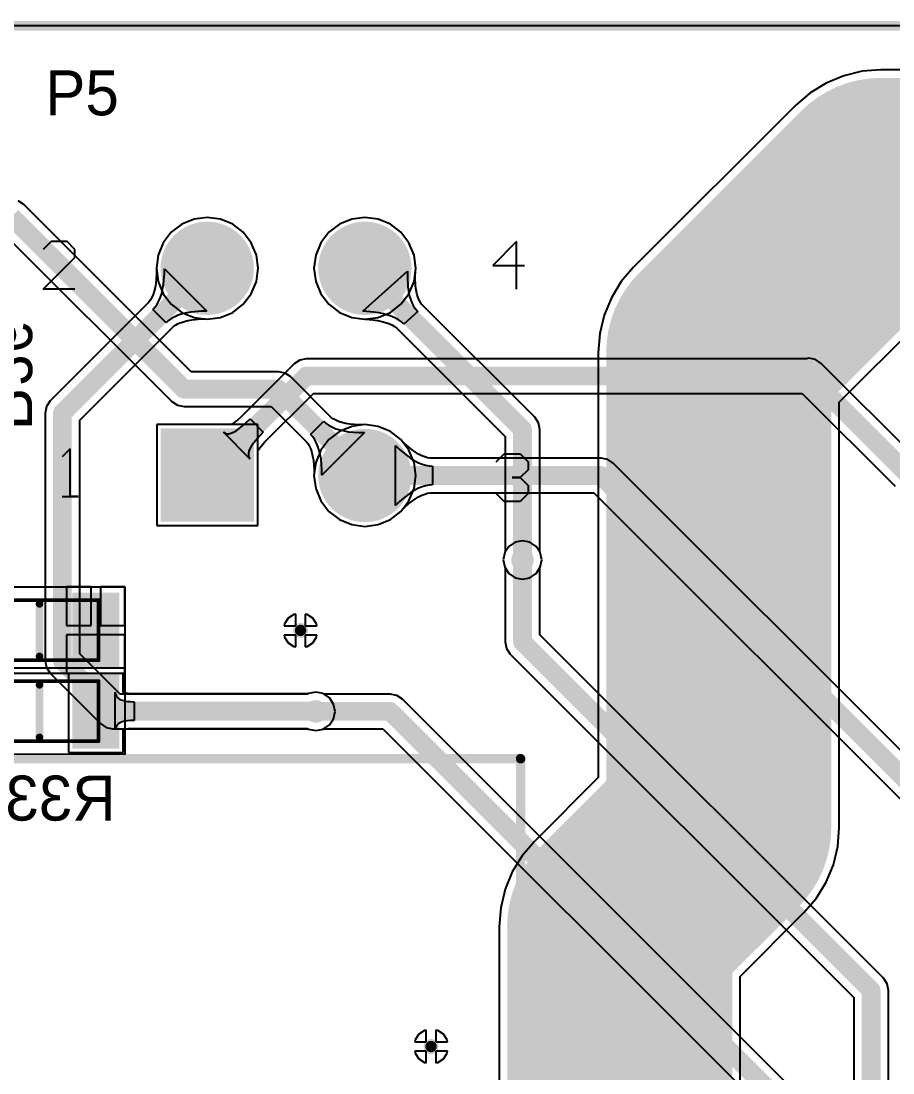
# Model space of a CAD drawing. Header units: millimetres. Extents: x 0.26 to 7.33, y 1.06 to 4.59.
# Drawn here: x 4.87 to 5.785, y 3.486 to 4.591 of the extents above; entities that cross this region are included whole.
import ezdxf

# ---------------------------------------------------------------- set-up
doc = ezdxf.new("R2010")
doc.units = ezdxf.units.MM
doc.header["$MEASUREMENT"] = 0
for name, color, linetype in [('BottomLayer', 5, 'Continuous'), ('BottomOverlay', 54, 'Continuous'), ('BottomPaste', 16, 'Continuous'), ('BottomSolder', 6, 'Continuous'), ('Mechanical15', 56, 'Continuous'), ('Mechanical16', 56, 'Continuous'), ('Mechanical20', 56, 'Continuous'), ('MultiLayer', 9, 'Continuous'), ('PadHoleLayer', 156, 'Continuous'), ('TopLayer', 1, 'Continuous'), ('TopOverlay', 2, 'Continuous'), ('TopSolder', 216, 'Continuous'), ('ViaHoleLayer', 16, 'Continuous')]:
    doc.layers.add(name, color=color, linetype=linetype)

# ---------------------------------------------------------------- blocks, each defined once
blk = doc.blocks.new('4P___M_____14')
at = {"layer": 'BottomLayer', "const_width": 0.045}
for points in [[(-0.0226, 0.217, 1), (0.0224, 0.217, 1)], [(0.1429, 0.217, 1), (0.1879, 0.217, 1)], [(0.1429, -0.0006, 1), (0.1879, -0.0006, 1)]]:
    blk.add_lwpolyline(points, format="xyb", close=True, dxfattribs=at)
at = {"layer": 'BottomLayer'}
blk.add_solid([(-0.045, -0.045), (0.045, -0.045), (-0.045, 0.045), (0.045, 0.045)], dxfattribs=at)
at = {"layer": 'BottomSolder', "const_width": 0.049}
for points in [[(-0.0246, 0.217, 1), (0.0244, 0.217, 1)], [(0.1409, 0.217, 1), (0.1899, 0.217, 1)], [(0.1409, -0.0006, 1), (0.1899, -0.0006, 1)]]:
    blk.add_lwpolyline(points, format="xyb", close=True, dxfattribs=at)
at = {"layer": 'BottomSolder'}
blk.add_solid([(-0.049, -0.049), (0.049, -0.049), (-0.049, 0.049), (0.049, 0.049)], dxfattribs=at)
at = {"layer": 'MultiLayer', "const_width": 0.045}
for points in [[(-0.0226, 0.217, 1), (0.0224, 0.217, 1)], [(0.1429, 0.217, 1), (0.1879, 0.217, 1)], [(0.1429, -0.0006, 1), (0.1879, -0.0006, 1)]]:
    blk.add_lwpolyline(points, format="xyb", close=True, dxfattribs=at)
at = {"layer": 'MultiLayer'}
blk.add_solid([(-0.045, -0.045), (0.045, -0.045), (-0.045, 0.045), (0.045, 0.045)], dxfattribs=at)
at = {"layer": 'PadHoleLayer', "const_width": 0.0275}
for points in [[(-0.0138, 0.217, 1), (0.0137, 0.217, 1)], [(0.1517, 0.217, 1), (0.1792, 0.217, 1)], [(-0.0138, 0, 1), (0.0138, 0, 1)], [(0.1517, -0.0006, 1), (0.1792, -0.0006, 1)]]:
    blk.add_lwpolyline(points, format="xyb", close=True, dxfattribs=at)
at = {"layer": 'TopLayer', "const_width": 0.045}
for points in [[(-0.0226, 0.217, 1), (0.0224, 0.217, 1)], [(0.1429, 0.217, 1), (0.1879, 0.217, 1)], [(0.1429, -0.0006, 1), (0.1879, -0.0006, 1)]]:
    blk.add_lwpolyline(points, format="xyb", close=True, dxfattribs=at)
at = {"layer": 'TopLayer'}
blk.add_solid([(-0.045, -0.045), (0.045, -0.045), (-0.045, 0.045), (0.045, 0.045)], dxfattribs=at)
at = {"layer": 'TopOverlay'}
for p, q in [((-0.1639, 0.2451), (-0.1722, 0.2368)), ((-0.1472, 0.2451), (-0.1639, 0.2451)), ((-0.1389, 0.2368), (-0.1472, 0.2451)), ((0.3247, 0.2451), (0.2997, 0.2201)), ((0.3247, 0.1951), (0.3247, 0.2451)), ((-0.1389, 0.2284), (-0.1389, 0.2368)), ((-0.1722, 0.1951), (-0.1389, 0.2284)), ((0.2997, 0.2201), (0.333, 0.2201)), ((-0.1389, 0.1951), (-0.1722, 0.1951)), ((-0.144, 0.0274), (-0.1523, 0.0191)), ((-0.144, -0.0226), (-0.144, 0.0274)), ((0.3034, 0.0139), (0.3117, 0.0222)), ((0.3117, 0.0222), (0.3284, 0.0222)), ((0.3284, 0.0222), (0.3367, 0.0139)), ((0.3367, 0.0139), (0.3367, 0.0055)), ((0.3367, 0.0055), (0.3284, -0.0028)), ((0.3284, -0.0028), (0.3201, -0.0028)), ((0.3201, -0.0028), (0.3284, -0.0028)), ((0.3284, -0.0028), (0.3367, -0.0111)), ((0.3117, -0.0278), (0.3034, -0.0195)), ((0.3367, -0.0195), (0.3284, -0.0278)), ((0.3367, -0.0111), (0.3367, -0.0195)), ((-0.1523, -0.0226), (-0.1356, -0.0226)), ((-0.1356, -0.0226), (-0.144, -0.0226)), ((0.3284, -0.0278), (0.3117, -0.0278))]:
    blk.add_line(p, q, dxfattribs=at)
at = {"layer": 'TopSolder', "const_width": 0.049}
for points in [[(-0.0246, 0.217, 1), (0.0244, 0.217, 1)], [(0.1409, 0.217, 1), (0.1899, 0.217, 1)], [(0.1409, -0.0006, 1), (0.1899, -0.0006, 1)]]:
    blk.add_lwpolyline(points, format="xyb", close=True, dxfattribs=at)
at = {"layer": 'TopSolder'}
blk.add_solid([(-0.049, -0.049), (0.049, -0.049), (-0.049, 0.049), (0.049, 0.049)], dxfattribs=at)
blk = doc.blocks.new('RESC3216X60N_B_19')
at = {"layer": 'BottomLayer'}
for points in [[(-0.0797, 0.0354), (-0.0797, -0.0354), (-0.0384, 0.0354), (-0.0384, -0.0354)], [(0.0384, 0.0354), (0.0384, -0.0354), (0.0797, 0.0354), (0.0797, -0.0354)]]:
    blk.add_solid(points, dxfattribs=at)
at = {"layer": 'BottomOverlay', "const_width": 0.00787}
blk.add_lwpolyline([(0, -0.0276), (0, 0.0276)], dxfattribs=at)
at = {"layer": 'BottomOverlay', "const_width": 0.00394}
for points in [[(-0.002, 0.0276, 1), (0.002, 0.0276, 1)], [(-0.002, -0.0276, 1), (0.002, -0.0276, 1)]]:
    blk.add_lwpolyline(points, format="xyb", close=True, dxfattribs=at)
at = {"layer": 'BottomPaste'}
for points in [[(-0.0797, 0.0354), (-0.0797, -0.0354), (-0.0384, 0.0354), (-0.0384, -0.0354)], [(0.0384, 0.0354), (0.0384, -0.0354), (0.0797, 0.0354), (0.0797, -0.0354)]]:
    blk.add_solid(points, dxfattribs=at)
at = {"layer": 'BottomSolder'}
for points in [[(-0.0837, 0.0394), (-0.0837, -0.0394), (-0.0344, 0.0394), (-0.0344, -0.0394)], [(0.0344, 0.0394), (0.0344, -0.0394), (0.0837, 0.0394), (0.0837, -0.0394)]]:
    blk.add_solid(points, dxfattribs=at)
at = {"layer": 'Mechanical15', "const_width": 0.00394}
for points in [[(-0.062, -0.0315), (-0.062, 0.0315)], [(-0.062, 0.0315), (0.062, 0.0315)], [(0.062, -0.0315), (0.062, 0.0315)], [(-0.062, -0.0315), (0.062, -0.0315)]]:
    blk.add_lwpolyline(points, dxfattribs=at)
at = {"layer": 'Mechanical15', "const_width": 0.00197}
for points in [[(-0.063, 0.0315, 1), (-0.061, 0.0315, 1)], [(-0.063, 0.0315, 1), (-0.061, 0.0315, 1)], [(0.061, 0.0315, 1), (0.063, 0.0315, 1)], [(0.061, 0.0315, 1), (0.063, 0.0315, 1)], [(-0.063, -0.0315, 1), (-0.061, -0.0315, 1)], [(-0.063, -0.0315, 1), (-0.061, -0.0315, 1)], [(0.061, -0.0315, 1), (0.063, -0.0315, 1)], [(0.061, -0.0315, 1), (0.063, -0.0315, 1)]]:
    blk.add_lwpolyline(points, format="xyb", close=True, dxfattribs=at)
at = {"layer": 'Mechanical16', "const_width": 0.00197}
for points in [[(-0.0896, -0.0453), (-0.0896, 0.0453)], [(-0.0896, 0.0453), (0.0896, 0.0453)], [(0.0896, -0.0453), (0.0896, 0.0453)], [(-0.0896, -0.0453), (0.0896, -0.0453)]]:
    blk.add_lwpolyline(points, dxfattribs=at)
at = {"layer": 'Mechanical16', "const_width": 0.000984}
for points in [[(-0.0901, 0.0453, 1), (-0.0891, 0.0453, 1)], [(-0.0901, 0.0453, 1), (-0.0891, 0.0453, 1)], [(0.0891, 0.0453, 1), (0.0901, 0.0453, 1)], [(0.0891, 0.0453, 1), (0.0901, 0.0453, 1)], [(-0.0901, -0.0453, 1), (-0.0891, -0.0453, 1)], [(-0.0901, -0.0453, 1), (-0.0891, -0.0453, 1)], [(0.0891, -0.0453, 1), (0.0901, -0.0453, 1)], [(0.0891, -0.0453, 1), (0.0901, -0.0453, 1)]]:
    blk.add_lwpolyline(points, format="xyb", close=True, dxfattribs=at)
blk = doc.blocks.new('RESC3216X60N_B_21')
at = {"layer": 'BottomLayer'}
for points in [[(-0.0797, 0.0354), (-0.0797, -0.0354), (-0.0384, 0.0354), (-0.0384, -0.0354)], [(0.0384, 0.0354), (0.0384, -0.0354), (0.0797, 0.0354), (0.0797, -0.0354)]]:
    blk.add_solid(points, dxfattribs=at)
at = {"layer": 'BottomOverlay', "const_width": 0.00787}
blk.add_lwpolyline([(0, 0.0276), (0, -0.0276)], dxfattribs=at)
at = {"layer": 'BottomOverlay', "const_width": 0.00394}
for points in [[(-0.002, 0.0276, 1), (0.002, 0.0276, 1)], [(-0.002, -0.0276, 1), (0.002, -0.0276, 1)]]:
    blk.add_lwpolyline(points, format="xyb", close=True, dxfattribs=at)
at = {"layer": 'BottomPaste'}
for points in [[(-0.0797, 0.0354), (-0.0797, -0.0354), (-0.0384, 0.0354), (-0.0384, -0.0354)], [(0.0384, 0.0354), (0.0384, -0.0354), (0.0797, 0.0354), (0.0797, -0.0354)]]:
    blk.add_solid(points, dxfattribs=at)
at = {"layer": 'BottomSolder'}
for points in [[(-0.0837, 0.0394), (-0.0837, -0.0394), (-0.0344, 0.0394), (-0.0344, -0.0394)], [(0.0344, 0.0394), (0.0344, -0.0394), (0.0837, 0.0394), (0.0837, -0.0394)]]:
    blk.add_solid(points, dxfattribs=at)
at = {"layer": 'Mechanical15', "const_width": 0.00394}
for points in [[(-0.062, 0.0315), (-0.062, -0.0315)], [(0.062, 0.0315), (-0.062, 0.0315)], [(0.062, 0.0315), (0.062, -0.0315)], [(0.062, -0.0315), (-0.062, -0.0315)]]:
    blk.add_lwpolyline(points, dxfattribs=at)
at = {"layer": 'Mechanical15', "const_width": 0.00197}
for points in [[(-0.063, 0.0315, 1), (-0.061, 0.0315, 1)], [(-0.063, 0.0315, 1), (-0.061, 0.0315, 1)], [(0.061, 0.0315, 1), (0.063, 0.0315, 1)], [(0.061, 0.0315, 1), (0.063, 0.0315, 1)], [(-0.063, -0.0315, 1), (-0.061, -0.0315, 1)], [(-0.063, -0.0315, 1), (-0.061, -0.0315, 1)], [(0.061, -0.0315, 1), (0.063, -0.0315, 1)], [(0.061, -0.0315, 1), (0.063, -0.0315, 1)]]:
    blk.add_lwpolyline(points, format="xyb", close=True, dxfattribs=at)
at = {"layer": 'Mechanical16', "const_width": 0.00197}
for points in [[(-0.0896, 0.0453), (-0.0896, -0.0453)], [(0.0896, 0.0453), (-0.0896, 0.0453)], [(0.0896, 0.0453), (0.0896, -0.0453)], [(0.0896, -0.0453), (-0.0896, -0.0453)]]:
    blk.add_lwpolyline(points, dxfattribs=at)
at = {"layer": 'Mechanical16', "const_width": 0.000984}
for points in [[(-0.0901, 0.0453, 1), (-0.0891, 0.0453, 1)], [(-0.0901, 0.0453, 1), (-0.0891, 0.0453, 1)], [(0.0891, 0.0453, 1), (0.0901, 0.0453, 1)], [(0.0891, 0.0453, 1), (0.0901, 0.0453, 1)], [(-0.0901, -0.0453, 1), (-0.0891, -0.0453, 1)], [(-0.0901, -0.0453, 1), (-0.0891, -0.0453, 1)], [(0.0891, -0.0453, 1), (0.0901, -0.0453, 1)], [(0.0891, -0.0453, 1), (0.0901, -0.0453, 1)]]:
    blk.add_lwpolyline(points, format="xyb", close=True, dxfattribs=at)

msp = doc.modelspace()

# ---------------------------------------------------------------- linework, layer by layer
at = {"layer": 'BottomLayer'}
for p, q in [((0.2755, 4.5863), (7.325, 4.5863)), ((5.7332, 4.5335), (5.7148, 4.5259)), ((5.7525, 4.5382), (5.7332, 4.5335)), ((5.7723, 4.5397), (5.7525, 4.5382)), ((6.4008, 4.5397), (5.7723, 4.5397)), ((5.7148, 4.5259), (5.6979, 4.5156)), ((5.6979, 4.5156), (5.6828, 4.5027)), ((5.6828, 4.5027), (5.5126, 4.3324)), ((4.8724, 4.3984), (4.8665, 4.4023)), ((5.0482, 4.2226), (4.8724, 4.3984)), ((5.0383, 4.3776), (5.0272, 4.3691)), ((5.0512, 4.3829), (5.0383, 4.3776)), ((5.065, 4.3848), (5.0512, 4.3829)), ((5.0789, 4.3829), (5.065, 4.3848)), ((5.0918, 4.3776), (5.0789, 4.3829)), ((5.1028, 4.3691), (5.0918, 4.3776)), ((5.2038, 4.3776), (5.1927, 4.3691)), ((5.2167, 4.3829), (5.2038, 4.3776)), ((5.2305, 4.3848), (5.2167, 4.3829)), ((5.2444, 4.3829), (5.2305, 4.3848)), ((5.2573, 4.3776), (5.2444, 4.3829)), ((5.2683, 4.3691), (5.2573, 4.3776)), ((4.852, 4.3673), (5.0278, 4.1915)), ((5.0272, 4.3691), (5.0187, 4.358)), ((5.1113, 4.358), (5.1028, 4.3691)), ((5.1927, 4.3691), (5.1842, 4.358)), ((5.2768, 4.358), (5.2683, 4.3691)), ((5.0187, 4.358), (5.0134, 4.3451)), ((5.1167, 4.3451), (5.1113, 4.358)), ((5.1842, 4.358), (5.1789, 4.3451)), ((5.2822, 4.3451), (5.2768, 4.358)), ((5.0134, 4.3451), (5.0116, 4.3313)), ((5.1185, 4.3313), (5.1167, 4.3451)), ((5.1789, 4.3451), (5.1771, 4.3313)), ((5.284, 4.3313), (5.2822, 4.3451)), ((5.0116, 4.3313), (5.0134, 4.3175)), ((5.1167, 4.3175), (5.1185, 4.3313)), ((5.1771, 4.3313), (5.1789, 4.3175)), ((5.2836, 4.328), (5.284, 4.3313)), ((5.5126, 4.3324), (5.4997, 4.3173)), ((5.2284, 4.2863), (5.2754, 4.3283)), ((5.2754, 4.3283), (5.2752, 4.3225)), ((5.2752, 4.3225), (5.2755, 4.312)), ((5.2833, 4.3225), (5.2836, 4.3279)), ((5.2837, 4.3127), (5.2833, 4.3225)), ((5.2836, 4.3279), (5.2836, 4.328)), ((5.0134, 4.3175), (5.0187, 4.3046)), ((5.1113, 4.3046), (5.1167, 4.3175)), ((5.1789, 4.3175), (5.1842, 4.3046)), ((5.2755, 4.312), (5.2762, 4.3073)), ((5.2842, 4.3087), (5.2837, 4.3127)), ((5.285, 4.3049), (5.2842, 4.3087)), ((5.4997, 4.3173), (5.4893, 4.3004)), ((5.0187, 4.3046), (5.0272, 4.2935)), ((5.1028, 4.2935), (5.1113, 4.3046)), ((5.1842, 4.3046), (5.1927, 4.2935)), ((5.2762, 4.3073), (5.2771, 4.3029)), ((5.2771, 4.3029), (5.2783, 4.2988)), ((5.2783, 4.2988), (5.2798, 4.2951)), ((5.286, 4.3015), (5.285, 4.3049)), ((5.2872, 4.2986), (5.286, 4.3015)), ((5.2886, 4.296), (5.2872, 4.2986)), ((5.4893, 4.3004), (5.4817, 4.282)), ((5.0272, 4.2935), (5.0383, 4.285)), ((5.0918, 4.285), (5.1028, 4.2935)), ((5.1927, 4.2935), (5.2038, 4.285)), ((5.2798, 4.2951), (5.2816, 4.2917)), ((5.2816, 4.2917), (5.2838, 4.2886)), ((5.2838, 4.2886), (5.2862, 4.2859)), ((5.2901, 4.2938), (5.2886, 4.296)), ((5.4089, 4.175), (5.2901, 4.2938)), ((5.7285, 4.1906), (5.8247, 4.2867)), ((5.0383, 4.285), (5.0512, 4.2797)), ((5.0512, 4.2797), (5.065, 4.2778)), ((5.065, 4.2778), (5.0789, 4.2797)), ((5.0789, 4.2797), (5.0918, 4.285)), ((5.2038, 4.285), (5.2167, 4.2797)), ((5.2167, 4.2797), (5.2305, 4.2778)), ((5.24, 4.2853), (5.2284, 4.2863)), ((5.2305, 4.2778), (5.2311, 4.2779)), ((5.2311, 4.2779), (5.239, 4.2772)), ((5.239, 4.2772), (5.2438, 4.2765)), ((5.2453, 4.2845), (5.24, 4.2853)), ((5.2438, 4.2765), (5.2482, 4.2756)), ((5.2501, 4.2835), (5.2453, 4.2845)), ((5.2482, 4.2756), (5.2522, 4.2745)), ((5.2546, 4.2822), (5.2501, 4.2835)), ((5.2587, 4.2808), (5.2546, 4.2822)), ((5.2625, 4.2791), (5.2587, 4.2808)), ((5.2658, 4.2772), (5.2625, 4.2791)), ((5.2688, 4.2751), (5.2658, 4.2772)), ((5.2862, 4.2859), (5.2714, 4.2728)), ((5.4817, 4.282), (5.4771, 4.2627)), ((5.2522, 4.2745), (5.2557, 4.2732)), ((5.2557, 4.2732), (5.2588, 4.2718)), ((5.2588, 4.2718), (5.2615, 4.2703)), ((5.2615, 4.2703), (5.2636, 4.2688)), ((5.2636, 4.2688), (5.3778, 4.1546)), ((5.2714, 4.2728), (5.2688, 4.2751)), ((5.4771, 4.2627), (5.4755, 4.243)), ((5.4755, 4.243), (5.4755, 3.7964)), ((5.1398, 4.2226), (5.0482, 4.2226)), ((5.1468, 4.2212), (5.1398, 4.2226)), ((5.1398, 4.2226), (5.1398, 4.2226)), ((5.1527, 4.2173), (5.1468, 4.2212)), ((5.1951, 4.1748), (5.1527, 4.2173)), ((5.0278, 4.1915), (5.0278, 4.1915)), ((5.0278, 4.1915), (5.0337, 4.1876)), ((5.0337, 4.1876), (5.0407, 4.1862)), ((5.7285, 3.744), (5.7285, 4.1906)), ((5.0407, 4.1862), (5.0407, 4.1862)), ((5.0407, 4.1862), (5.1323, 4.1862)), ((5.1323, 4.1862), (5.1694, 4.1491)), ((5.1181, 4.1673), (5.0121, 4.1673)), ((5.0121, 4.1673), (5.0121, 4.0613)), ((5.1181, 4.0613), (5.1181, 4.1673)), ((5.1734, 4.1569), (5.1873, 4.1708)), ((5.1873, 4.1708), (5.19, 4.1684)), ((5.19, 4.1684), (5.193, 4.1663)), ((5.193, 4.1663), (5.1964, 4.1645)), ((5.1973, 4.1733), (5.1951, 4.1748)), ((5.2, 4.1718), (5.1973, 4.1733)), ((5.203, 4.1706), (5.2, 4.1718)), ((5.2065, 4.1694), (5.203, 4.1706)), ((5.2103, 4.1685), (5.2065, 4.1694)), ((5.2146, 4.1677), (5.2103, 4.1685)), ((5.2193, 4.1672), (5.2146, 4.1677)), ((5.2245, 4.1669), (5.2193, 4.1672)), ((5.2284, 4.1669), (5.2245, 4.1669)), ((5.2305, 4.1672), (5.2284, 4.1669)), ((5.2444, 4.1653), (5.2305, 4.1672)), ((5.2573, 4.16), (5.2444, 4.1653)), ((5.4128, 4.1691), (5.4089, 4.175)), ((5.4089, 4.175), (5.4089, 4.175)), ((5.4142, 4.1622), (5.4128, 4.1691)), ((5.1758, 4.1542), (5.1734, 4.1569)), ((5.1779, 4.1512), (5.1758, 4.1542)), ((5.2301, 4.1587), (5.1855, 4.1141)), ((5.1964, 4.1645), (5.2001, 4.1629)), ((5.2001, 4.1629), (5.2042, 4.1616)), ((5.2042, 4.1616), (5.2087, 4.1605)), ((5.2087, 4.1605), (5.2135, 4.1597)), ((5.2135, 4.1597), (5.2187, 4.1591)), ((5.2187, 4.1591), (5.2242, 4.1588)), ((5.2242, 4.1588), (5.2301, 4.1587)), ((5.2683, 4.1515), (5.2573, 4.16)), ((5.3778, 4.1546), (5.3778, 4.0334)), ((5.4142, 4.0334), (5.4142, 4.1622)), ((5.4142, 4.1622), (5.4142, 4.1622)), ((5.1694, 4.1491), (5.1709, 4.1469)), ((5.1709, 4.1469), (5.1724, 4.1443)), ((5.1724, 4.1443), (5.1737, 4.1412)), ((5.1797, 4.1478), (5.1779, 4.1512)), ((5.1813, 4.1441), (5.1797, 4.1478)), ((5.1827, 4.14), (5.1813, 4.1441)), ((5.2768, 4.1404), (5.2683, 4.1515)), ((5.1737, 4.1412), (5.1748, 4.1378)), ((5.1748, 4.1378), (5.1757, 4.1339)), ((5.1757, 4.1339), (5.1765, 4.1297)), ((5.1837, 4.1355), (5.1827, 4.14)), ((5.1846, 4.1307), (5.1837, 4.1355)), ((5.2822, 4.1275), (5.2768, 4.1404)), ((5.1765, 4.1297), (5.1773, 4.1196)), ((5.1855, 4.12), (5.1846, 4.1307)), ((5.284, 4.1137), (5.2822, 4.1275)), ((5.1773, 4.1158), (5.1771, 4.1137)), ((5.1771, 4.1137), (5.1789, 4.0999)), ((5.1773, 4.1196), (5.1773, 4.1158)), ((5.1855, 4.1141), (5.1855, 4.12)), ((5.2822, 4.0999), (5.284, 4.1137)), ((5.1789, 4.0999), (5.1842, 4.087)), ((5.2768, 4.087), (5.2822, 4.0999)), ((5.1842, 4.087), (5.1927, 4.0759)), ((5.2683, 4.0759), (5.2768, 4.087)), ((5.1927, 4.0759), (5.2038, 4.0674)), ((5.2038, 4.0674), (5.2167, 4.0621)), ((5.2444, 4.0621), (5.2573, 4.0674)), ((5.2573, 4.0674), (5.2683, 4.0759)), ((5.0121, 4.0613), (5.1181, 4.0613)), ((5.2167, 4.0621), (5.2305, 4.0602)), ((5.2305, 4.0602), (5.2444, 4.0621)), ((5.3773, 4.0327), (5.3758, 4.025)), ((5.3778, 4.0334), (5.3773, 4.0327)), ((5.4147, 4.0327), (5.4142, 4.0334)), ((5.4162, 4.025), (5.4147, 4.0327)), ((5.3758, 4.025), (5.3773, 4.0173)), ((5.4147, 4.0173), (5.4162, 4.025)), ((5.3773, 4.0173), (5.3817, 4.0107)), ((5.3817, 4.0107), (5.3883, 4.0063)), ((5.4037, 4.0063), (5.4103, 4.0107)), ((5.4103, 4.0107), (5.4147, 4.0173)), ((5.3883, 4.0063), (5.396, 4.0048)), ((5.396, 4.0048), (5.4037, 4.0063)), ((4.9431, 3.9967), (4.9174, 3.9967)), ((4.9174, 3.9967), (4.9174, 3.9563)), ((4.9431, 3.9563), (4.9431, 3.9967)), ((4.9787, 3.9967), (4.9531, 3.9967)), ((4.9531, 3.9967), (4.9531, 3.9563)), ((4.9787, 3.9563), (4.9787, 3.9967)), ((5.156, 3.9678), (5.1501, 3.9639)), ((5.158, 3.9682), (5.156, 3.9678)), ((5.158, 3.956), (5.158, 3.9682)), ((5.17, 3.9678), (5.168, 3.9682)), ((5.168, 3.9682), (5.168, 3.956)), ((5.1759, 3.9639), (5.17, 3.9678)), ((4.9174, 3.9563), (4.9431, 3.9563)), ((4.9531, 3.9563), (4.9787, 3.9563)), ((5.1462, 3.958), (5.1458, 3.956)), ((5.1458, 3.956), (5.158, 3.956)), ((5.1501, 3.9639), (5.1462, 3.958)), ((5.168, 3.956), (5.1802, 3.956)), ((5.1798, 3.958), (5.1759, 3.9639)), ((5.1802, 3.956), (5.1798, 3.958)), ((4.9481, 3.9463), (4.9174, 3.9463)), ((4.9174, 3.9463), (4.9174, 3.9059)), ((4.9787, 3.9463), (4.9481, 3.9463)), ((4.9787, 3.9059), (4.9787, 3.9463)), ((5.158, 3.946), (5.1458, 3.946)), ((5.1458, 3.946), (5.1462, 3.944)), ((5.1462, 3.944), (5.1501, 3.9381)), ((5.158, 3.9338), (5.158, 3.946)), ((5.1802, 3.946), (5.168, 3.946)), ((5.168, 3.946), (5.168, 3.9338)), ((5.1759, 3.9381), (5.1798, 3.944)), ((5.1798, 3.944), (5.1802, 3.946)), ((5.1501, 3.9381), (5.156, 3.9342)), ((5.156, 3.9342), (5.158, 3.9338)), ((5.168, 3.9338), (5.17, 3.9342)), ((5.17, 3.9342), (5.1759, 3.9381)), ((4.9174, 3.9059), (4.9194, 3.9059)), ((4.9194, 3.9059), (4.9194, 3.8229)), ((4.9767, 3.8861), (4.9767, 3.9059)), ((4.9767, 3.9059), (4.9787, 3.9059)), ((4.9685, 3.8466), (4.9685, 3.886)), ((4.9685, 3.886), (4.9687, 3.8841)), ((4.9687, 3.8841), (4.9693, 3.8824)), ((4.9693, 3.8824), (4.9703, 3.881)), ((4.9703, 3.881), (4.9717, 3.8797)), ((4.9717, 3.8797), (4.9734, 3.8786)), ((4.9734, 3.8786), (4.9756, 3.8777)), ((4.9756, 3.8777), (4.9782, 3.877)), ((4.9771, 3.8859), (4.9767, 3.8861)), ((4.9782, 3.8855), (4.9771, 3.8859)), ((4.9799, 3.885), (4.9782, 3.8855)), ((4.9822, 3.8846), (4.9799, 3.885)), ((4.9838, 3.8845), (4.9822, 3.8846)), ((5.171, 3.8845), (4.9838, 3.8845)), ((5.1713, 3.8847), (5.171, 3.8845)), ((5.179, 3.8862), (5.1713, 3.8847)), ((5.1867, 3.8847), (5.179, 3.8862)), ((5.1933, 3.8803), (5.1867, 3.8847)), ((5.1977, 3.8737), (5.1933, 3.8803)), ((4.9782, 3.877), (4.9812, 3.8765)), ((4.9812, 3.8765), (4.9845, 3.8762)), ((4.9845, 3.8762), (4.9883, 3.8761)), ((4.9883, 3.8761), (4.9883, 3.8565)), ((5.1992, 3.866), (5.1977, 3.8737)), ((4.9812, 3.8561), (4.9782, 3.8556)), ((4.9845, 3.8564), (4.9812, 3.8561)), ((4.9883, 3.8565), (4.9845, 3.8564)), ((5.1933, 3.8517), (5.1977, 3.8583)), ((5.1977, 3.8583), (5.1992, 3.866)), ((4.9687, 3.8485), (4.9685, 3.8466)), ((4.9693, 3.8502), (4.9687, 3.8485)), ((4.9703, 3.8516), (4.9693, 3.8502)), ((4.9717, 3.8529), (4.9703, 3.8516)), ((4.9734, 3.854), (4.9717, 3.8529)), ((4.9756, 3.8549), (4.9734, 3.854)), ((4.9782, 3.8556), (4.9756, 3.8549)), ((4.9767, 3.8465), (4.9771, 3.8467)), ((4.9767, 3.8229), (4.9767, 3.8465)), ((4.9771, 3.8467), (4.9782, 3.8471)), ((4.9782, 3.8471), (4.9799, 3.8476)), ((4.9799, 3.8476), (4.9822, 3.848)), ((4.9822, 3.848), (4.9838, 3.8481)), ((4.9838, 3.8481), (5.1701, 3.8481)), ((5.1701, 3.8481), (5.1713, 3.8473)), ((5.1713, 3.8473), (5.179, 3.8458)), ((5.179, 3.8458), (5.1867, 3.8473)), ((5.1867, 3.8473), (5.1933, 3.8517)), ((4.9194, 3.8229), (4.9767, 3.8229)), ((5.4755, 3.7964), (5.4086, 3.7294)), ((5.7269, 3.7242), (5.7285, 3.744)), ((5.4086, 3.7294), (5.3957, 3.7144)), ((5.7223, 3.7049), (5.7269, 3.7242)), ((5.3957, 3.7144), (5.3853, 3.6974)), ((5.7147, 3.6866), (5.7223, 3.7049)), ((5.3853, 3.6974), (5.3777, 3.6791)), ((5.3777, 3.6791), (5.3731, 3.6598)), ((5.7043, 3.6696), (5.7147, 3.6866)), ((5.6914, 3.6546), (5.7043, 3.6696)), ((5.3731, 3.6598), (5.3715, 3.64)), ((5.6245, 3.5876), (5.6914, 3.6546)), ((5.3715, 3.64), (5.3715, 2.6508)), ((5.6245, 2.5984), (5.6245, 3.5876)), ((5.2871, 3.5269), (5.2832, 3.521)), ((5.293, 3.5308), (5.2871, 3.5269)), ((5.295, 3.5312), (5.293, 3.5308)), ((5.295, 3.519), (5.295, 3.5312)), ((5.307, 3.5308), (5.305, 3.5312)), ((5.305, 3.5312), (5.305, 3.519)), ((5.3129, 3.5269), (5.307, 3.5308)), ((5.3168, 3.521), (5.3129, 3.5269)), ((5.2832, 3.521), (5.2828, 3.519)), ((5.2828, 3.519), (5.295, 3.519)), ((5.305, 3.519), (5.3172, 3.519)), ((5.3172, 3.519), (5.3168, 3.521)), ((5.295, 3.509), (5.2828, 3.509)), ((5.2828, 3.509), (5.2832, 3.507)), ((5.2832, 3.507), (5.2871, 3.5011)), ((5.295, 3.4968), (5.295, 3.509)), ((5.3172, 3.509), (5.305, 3.509)), ((5.305, 3.509), (5.305, 3.4968)), ((5.3129, 3.5011), (5.3168, 3.507)), ((5.3168, 3.507), (5.3172, 3.509)), ((5.2871, 3.5011), (5.293, 3.4972)), ((5.293, 3.4972), (5.295, 3.4968)), ((5.305, 3.4968), (5.307, 3.4972)), ((5.307, 3.4972), (5.3129, 3.5011))]:
    msp.add_line(p, q, dxfattribs=at)
for points, const_width in [([(5.602, 4.243), (5.7723, 4.4132)], 0.2362), ([(5.7723, 4.4132), (6.4008, 4.4132)], 0.2362), ([(4.8596, 4.3855), (5.0407, 4.2044)], 0.0197), ([(5.602, 3.744), (5.602, 4.243)], 0.2362), ([(5.2305, 4.3276), (5.2305, 4.3313)], 0.0197), ([(5.2305, 4.3276), (5.396, 4.1622)], 0.0197), ([(5.0407, 4.2044), (5.1398, 4.2044)], 0.0197), ([(5.1398, 4.2044), (5.2305, 4.1137)], 0.0197), ([(5.396, 4.025), (5.396, 4.1622)], 0.0197), ([(4.9481, 3.8663), (5.1753, 3.8663)], 0.0197), ([(5.1753, 3.8663), (5.179, 3.866)], 0.0197), ([(5.498, 3.64), (5.602, 3.744)], 0.2362), ([(5.498, 2.5984), (5.498, 3.64)], 0.2362)]:
    msp.add_lwpolyline(points, dxfattribs=dict(at, const_width=const_width))
for points, const_width in [([(5.7132, 4.4132, 1), (5.8313, 4.4132, 1)], 0.1181), ([(5.7132, 4.4132, 1), (5.8313, 4.4132, 1)], 0.1181), ([(5.5429, 4.243, 1), (5.6611, 4.243, 1)], 0.1181), ([(5.5429, 4.243, 1), (5.6611, 4.243, 1)], 0.1181), ([(5.2256, 4.3313, 1), (5.2354, 4.3313, 1)], 0.00984), ([(5.2256, 4.3276, 1), (5.2354, 4.3276, 1)], 0.00984), ([(5.2256, 4.3276, 1), (5.2354, 4.3276, 1)], 0.00984), ([(5.0357, 4.2044, 1), (5.0456, 4.2044, 1)], 0.00984), ([(5.0357, 4.2044, 1), (5.0456, 4.2044, 1)], 0.00984), ([(5.1349, 4.2044, 1), (5.1447, 4.2044, 1)], 0.00984), ([(5.1349, 4.2044, 1), (5.1447, 4.2044, 1)], 0.00984), ([(5.3911, 4.1622, 1), (5.4009, 4.1622, 1)], 0.00984), ([(5.3911, 4.1622, 1), (5.4009, 4.1622, 1)], 0.00984), ([(5.2256, 4.1137, 1), (5.2354, 4.1137, 1)], 0.00984), ([(5.3901, 4.025, 1), (5.4019, 4.025, 1)], 0.0118), ([(5.3911, 4.025, 1), (5.4009, 4.025, 1)], 0.00984), ([(5.1591, 3.951, 1), (5.1669, 3.951, 1)], 0.00787), ([(5.1731, 3.866, 1), (5.1849, 3.866, 1)], 0.0118), ([(4.9431, 3.8663, 1), (4.953, 3.8663, 1)], 0.00984), ([(5.1704, 3.8663, 1), (5.1802, 3.8663, 1)], 0.00984), ([(5.1704, 3.8663, 1), (5.1802, 3.8663, 1)], 0.00984), ([(5.1741, 3.866, 1), (5.1839, 3.866, 1)], 0.00984), ([(5.5429, 3.744, 1), (5.6611, 3.744, 1)], 0.1181), ([(5.5429, 3.744, 1), (5.6611, 3.744, 1)], 0.1181), ([(5.4389, 3.64, 1), (5.5571, 3.64, 1)], 0.1181), ([(5.4389, 3.64, 1), (5.5571, 3.64, 1)], 0.1181), ([(5.2961, 3.514, 1), (5.3039, 3.514, 1)], 0.00787)]:
    msp.add_lwpolyline(points, format="xyb", close=True, dxfattribs=dict(at, const_width=const_width))
at = {"layer": 'Mechanical20', "const_width": 0.01}
msp.add_lwpolyline([(0.269, 4.586), (7.325, 4.586)], dxfattribs=at)
at = {"layer": 'MultiLayer'}
for points, const_width in [([(5.3901, 4.025, 1), (5.4019, 4.025, 1)], 0.0118), ([(5.1591, 3.951, 1), (5.1669, 3.951, 1)], 0.00787), ([(5.1731, 3.866, 1), (5.1849, 3.866, 1)], 0.0118), ([(5.2961, 3.514, 1), (5.3039, 3.514, 1)], 0.00787)]:
    msp.add_lwpolyline(points, format="xyb", close=True, dxfattribs=dict(at, const_width=const_width))
at = {"layer": 'TopLayer'}
for p, q in [((0.269, 4.5863), (7.325, 4.5863)), ((5.0383, 4.3776), (5.0272, 4.3691)), ((5.0512, 4.3829), (5.0383, 4.3776)), ((5.065, 4.3848), (5.0512, 4.3829)), ((5.0789, 4.3829), (5.065, 4.3848)), ((5.0918, 4.3776), (5.0789, 4.3829)), ((5.1028, 4.3691), (5.0918, 4.3776)), ((5.2038, 4.3776), (5.1927, 4.3691)), ((5.2167, 4.3829), (5.2038, 4.3776)), ((5.2305, 4.3848), (5.2167, 4.3829)), ((5.2444, 4.3829), (5.2305, 4.3848)), ((5.2573, 4.3776), (5.2444, 4.3829)), ((5.2683, 4.3691), (5.2573, 4.3776)), ((5.0272, 4.3691), (5.0187, 4.358)), ((5.1113, 4.358), (5.1028, 4.3691)), ((5.1927, 4.3691), (5.1842, 4.358)), ((5.2768, 4.358), (5.2683, 4.3691)), ((5.0187, 4.358), (5.0134, 4.3451)), ((5.1167, 4.3451), (5.1113, 4.358)), ((5.1842, 4.358), (5.1789, 4.3451)), ((5.2822, 4.3451), (5.2768, 4.358)), ((5.0134, 4.3451), (5.0116, 4.3313)), ((5.1185, 4.3313), (5.1167, 4.3451)), ((5.1789, 4.3451), (5.1771, 4.3313)), ((5.284, 4.3313), (5.2822, 4.3451)), ((5.0116, 4.3313), (5.0118, 4.3291)), ((5.02, 4.325), (5.02, 4.3308)), ((5.02, 4.3308), (5.0646, 4.2863)), ((5.1167, 4.3175), (5.1185, 4.3313)), ((5.1771, 4.3313), (5.1789, 4.3175)), ((5.2822, 4.3175), (5.284, 4.3313)), ((5.0115, 4.3201), (5.011, 4.3154)), ((5.0118, 4.3252), (5.0115, 4.3201)), ((5.0118, 4.3291), (5.0118, 4.3252)), ((5.0196, 4.3194), (5.02, 4.325)), ((5.0102, 4.3111), (5.0093, 4.3072)), ((5.011, 4.3154), (5.0102, 4.3111)), ((5.0172, 4.305), (5.0182, 4.3095)), ((5.0182, 4.3095), (5.0191, 4.3143)), ((5.0191, 4.3143), (5.0196, 4.3194)), ((5.1113, 4.3046), (5.1167, 4.3175)), ((5.1789, 4.3175), (5.1842, 4.3046)), ((5.2768, 4.3046), (5.2822, 4.3175)), ((5.0054, 4.2981), (5.0039, 4.2959)), ((5.0069, 4.3007), (5.0054, 4.2981)), ((5.0082, 4.3038), (5.0069, 4.3007)), ((5.0093, 4.3072), (5.0082, 4.3038)), ((5.0142, 4.2972), (5.0158, 4.3009)), ((5.0158, 4.3009), (5.0172, 4.305)), ((5.1028, 4.2935), (5.1113, 4.3046)), ((5.1842, 4.3046), (5.1927, 4.2935)), ((5.2683, 4.2935), (5.2768, 4.3046)), ((5.0039, 4.2959), (4.9001, 4.1921)), ((5.0079, 4.2881), (5.0103, 4.2908)), ((5.0218, 4.2742), (5.0079, 4.2881)), ((5.0103, 4.2908), (5.0124, 4.2938)), ((5.0124, 4.2938), (5.0142, 4.2972)), ((5.0918, 4.285), (5.1028, 4.2935)), ((5.1927, 4.2935), (5.2038, 4.285)), ((5.2573, 4.285), (5.2683, 4.2935)), ((5.0245, 4.2766), (5.0218, 4.2742)), ((5.0275, 4.2787), (5.0245, 4.2766)), ((5.0309, 4.2805), (5.0275, 4.2787)), ((5.0346, 4.2821), (5.0309, 4.2805)), ((5.0387, 4.2834), (5.0346, 4.2821)), ((5.0375, 4.2744), (5.041, 4.2756)), ((5.0432, 4.2845), (5.0387, 4.2834)), ((5.041, 4.2756), (5.0448, 4.2765)), ((5.048, 4.2853), (5.0432, 4.2845)), ((5.0448, 4.2765), (5.049, 4.2772)), ((5.0587, 4.2862), (5.048, 4.2853)), ((5.049, 4.2772), (5.0591, 4.2781)), ((5.0646, 4.2863), (5.0587, 4.2862)), ((5.0591, 4.2781), (5.0629, 4.2781)), ((5.0629, 4.2781), (5.065, 4.2778)), ((5.065, 4.2778), (5.0789, 4.2797)), ((5.0789, 4.2797), (5.0918, 4.285)), ((5.2038, 4.285), (5.2167, 4.2797)), ((5.2167, 4.2797), (5.2305, 4.2778)), ((5.2305, 4.2778), (5.2444, 4.2797)), ((5.2444, 4.2797), (5.2573, 4.285)), ((4.9312, 4.1717), (5.0296, 4.2702)), ((5.0296, 4.2702), (5.0318, 4.2717)), ((5.0318, 4.2717), (5.0345, 4.2732)), ((5.0345, 4.2732), (5.0375, 4.2744)), ((5.1621, 4.235), (5.1562, 4.2311)), ((5.169, 4.2364), (5.1621, 4.235)), ((5.6942, 4.2364), (5.169, 4.2364)), ((5.6967, 4.2369), (5.6942, 4.2364)), ((5.7036, 4.2355), (5.6967, 4.2369)), ((5.7095, 4.2315), (5.7036, 4.2355)), ((5.8075, 4.1336), (5.7095, 4.2315)), ((5.1562, 4.2311), (5.1005, 4.1754)), ((5.1562, 4.2311), (5.1562, 4.2311)), ((5.1253, 4.1487), (5.1766, 4.2)), ((5.1766, 4.2), (5.6896, 4.2)), ((5.6896, 4.2), (5.7871, 4.1025)), ((4.9001, 4.1921), (4.8962, 4.1862)), ((4.8962, 4.1862), (4.8948, 4.1793)), ((4.8948, 4.1793), (4.8948, 4.1793)), ((4.8948, 4.1793), (4.8948, 3.919)), ((4.9312, 3.9265), (4.9312, 4.1717)), ((5.0904, 4.1673), (5.0121, 4.1673)), ((5.0121, 4.1673), (5.0121, 4.0613)), ((5.0911, 4.1677), (5.0904, 4.1673)), ((5.0938, 4.1696), (5.0911, 4.1677)), ((5.0969, 4.172), (5.0938, 4.1696)), ((5.1005, 4.1754), (5.0969, 4.172)), ((5.0987, 4.163), (5.1022, 4.1658)), ((5.1022, 4.1658), (5.11, 4.1731)), ((5.11, 4.1731), (5.1239, 4.1592)), ((5.2167, 4.1653), (5.2038, 4.16)), ((5.2305, 4.1672), (5.2167, 4.1653)), ((5.2444, 4.1653), (5.2305, 4.1672)), ((5.2573, 4.16), (5.2444, 4.1653)), ((5.1099, 4.1313), (5.0822, 4.1591)), ((5.0822, 4.1591), (5.0837, 4.158)), ((5.0837, 4.158), (5.0855, 4.1574)), ((5.0855, 4.1574), (5.0876, 4.1574)), ((5.0876, 4.1574), (5.0899, 4.158)), ((5.0899, 4.158), (5.0926, 4.1591)), ((5.0926, 4.1591), (5.0955, 4.1608)), ((5.0955, 4.1608), (5.0987, 4.163)), ((5.12, 4.1551), (5.1139, 4.1479)), ((5.1239, 4.1592), (5.12, 4.1551)), ((5.2038, 4.16), (5.1927, 4.1515)), ((5.2683, 4.1515), (5.2573, 4.16)), ((5.1116, 4.1447), (5.1099, 4.1418)), ((5.1139, 4.1479), (5.1116, 4.1447)), ((5.1185, 4.1403), (5.1203, 4.1429)), ((5.1203, 4.1429), (5.1253, 4.1487)), ((5.1927, 4.1515), (5.1842, 4.1404)), ((5.2627, 4.0822), (5.2627, 4.1452)), ((5.2627, 4.1452), (5.2669, 4.1411)), ((5.2696, 4.1498), (5.2683, 4.1515)), ((5.2724, 4.1471), (5.2696, 4.1498)), ((5.2801, 4.1406), (5.2724, 4.1471)), ((5.1088, 4.1391), (5.1082, 4.1367)), ((5.1082, 4.1367), (5.1082, 4.1347)), ((5.1082, 4.1347), (5.1088, 4.1329)), ((5.1099, 4.1418), (5.1088, 4.1391)), ((5.1088, 4.1329), (5.1099, 4.1313)), ((5.1181, 4.1396), (5.1185, 4.1403)), ((5.1181, 4.0613), (5.1181, 4.1396)), ((5.1842, 4.1404), (5.1789, 4.1275)), ((5.2669, 4.1411), (5.2751, 4.1342)), ((5.2751, 4.1342), (5.2791, 4.1313)), ((5.2835, 4.1382), (5.2801, 4.1406)), ((5.2869, 4.1361), (5.2835, 4.1382)), ((5.2902, 4.1344), (5.2869, 4.1361)), ((5.2933, 4.1332), (5.2902, 4.1344)), ((5.2961, 4.1324), (5.2933, 4.1332)), ((5.2987, 4.1319), (5.2961, 4.1324)), ((5.4784, 4.1319), (5.2987, 4.1319)), ((5.4854, 4.1305), (5.4784, 4.1319)), ((5.4784, 4.1319), (5.4784, 4.1319)), ((5.1789, 4.1275), (5.1771, 4.1137)), ((5.2791, 4.1313), (5.283, 4.129)), ((5.283, 4.129), (5.2868, 4.127)), ((5.2868, 4.127), (5.2906, 4.1255)), ((5.2906, 4.1255), (5.2943, 4.1244)), ((5.2943, 4.1244), (5.2979, 4.1238)), ((5.2979, 4.1238), (5.3014, 4.1235)), ((5.3014, 4.1235), (5.3014, 4.1039)), ((5.4913, 4.1266), (5.4854, 4.1305)), ((6.1957, 3.4221), (5.4913, 4.1266)), ((5.1771, 4.1137), (5.1789, 4.0999)), ((5.1789, 4.0999), (5.1842, 4.087)), ((5.2868, 4.1004), (5.283, 4.0984)), ((5.2906, 4.1019), (5.2868, 4.1004)), ((5.2943, 4.103), (5.2906, 4.1019)), ((5.2979, 4.1036), (5.2943, 4.103)), ((5.3014, 4.1039), (5.2979, 4.1036)), ((5.271, 4.09), (5.2669, 4.0863)), ((5.2751, 4.0932), (5.271, 4.09)), ((5.2791, 4.0961), (5.2751, 4.0932)), ((5.283, 4.0984), (5.2791, 4.0961)), ((5.28, 4.0867), (5.2835, 4.0892)), ((5.2835, 4.0892), (5.2869, 4.0913)), ((5.2869, 4.0913), (5.2902, 4.093)), ((5.2902, 4.093), (5.2933, 4.0942)), ((5.2933, 4.0942), (5.2961, 4.095)), ((5.2961, 4.095), (5.2987, 4.0955)), ((5.2987, 4.0955), (5.4709, 4.0955)), ((5.4709, 4.0955), (6.1494, 3.417)), ((5.1842, 4.087), (5.1927, 4.0759)), ((5.2669, 4.0863), (5.2627, 4.0822)), ((5.2683, 4.0759), (5.2696, 4.0776)), ((5.2696, 4.0776), (5.2724, 4.0803)), ((5.2724, 4.0803), (5.2763, 4.0838)), ((5.2763, 4.0838), (5.28, 4.0867)), ((5.1927, 4.0759), (5.2038, 4.0674)), ((5.2038, 4.0674), (5.2167, 4.0621)), ((5.2444, 4.0621), (5.2573, 4.0674)), ((5.2573, 4.0674), (5.2683, 4.0759)), ((5.0121, 4.0613), (5.1181, 4.0613)), ((5.2167, 4.0621), (5.2305, 4.0602)), ((5.2305, 4.0602), (5.2444, 4.0621)), ((5.3883, 4.0437), (5.3817, 4.0393)), ((5.396, 4.0452), (5.3883, 4.0437)), ((5.4037, 4.0437), (5.396, 4.0452)), ((5.4103, 4.0393), (5.4037, 4.0437)), ((5.3773, 4.0327), (5.3758, 4.025)), ((5.3817, 4.0393), (5.3773, 4.0327)), ((5.4147, 4.0327), (5.4103, 4.0393)), ((5.4162, 4.025), (5.4147, 4.0327)), ((5.3758, 4.025), (5.3773, 4.0173)), ((5.4147, 4.0173), (5.4162, 4.025)), ((5.3773, 4.0173), (5.3778, 4.0166)), ((5.3778, 4.0166), (5.3778, 3.939)), ((5.4142, 4.0166), (5.4147, 4.0173)), ((5.4142, 3.9465), (5.4142, 4.0166)), ((5.156, 3.9678), (5.1501, 3.9639)), ((5.158, 3.9682), (5.156, 3.9678)), ((5.158, 3.956), (5.158, 3.9682)), ((5.17, 3.9678), (5.168, 3.9682)), ((5.168, 3.9682), (5.168, 3.956)), ((5.1759, 3.9639), (5.17, 3.9678)), ((5.1462, 3.958), (5.1458, 3.956)), ((5.1458, 3.956), (5.158, 3.956)), ((5.1501, 3.9639), (5.1462, 3.958)), ((5.168, 3.956), (5.1802, 3.956)), ((5.1798, 3.958), (5.1759, 3.9639)), ((5.1802, 3.956), (5.1798, 3.958)), ((5.158, 3.946), (5.1458, 3.946)), ((5.1458, 3.946), (5.1462, 3.944)), ((5.1462, 3.944), (5.1501, 3.9381)), ((5.158, 3.9338), (5.158, 3.946)), ((5.1802, 3.946), (5.168, 3.946)), ((5.168, 3.946), (5.168, 3.9338)), ((5.1759, 3.9381), (5.1798, 3.944)), ((5.1798, 3.944), (5.1802, 3.946)), ((5.7749, 3.5859), (5.4142, 3.9465)), ((5.1501, 3.9381), (5.156, 3.9342)), ((5.156, 3.9342), (5.158, 3.9338)), ((5.168, 3.9338), (5.17, 3.9342)), ((5.17, 3.9342), (5.1759, 3.9381)), ((5.3778, 3.939), (5.3778, 3.939)), ((5.3778, 3.939), (5.3792, 3.932)), ((4.9735, 3.8842), (4.9312, 3.9265)), ((5.3792, 3.932), (5.3831, 3.9261)), ((5.3831, 3.9261), (5.7438, 3.5655)), ((4.8948, 3.919), (4.8948, 3.919)), ((4.8948, 3.919), (4.8962, 3.912)), ((4.8962, 3.912), (4.9001, 3.9061)), ((4.9001, 3.9061), (4.9531, 3.8531)), ((5.1706, 3.8842), (4.9735, 3.8842)), ((5.1713, 3.8847), (5.1706, 3.8842)), ((5.179, 3.8862), (5.1713, 3.8847)), ((5.1867, 3.8847), (5.179, 3.8862)), ((5.1874, 3.8842), (5.1867, 3.8847)), ((5.257, 3.8842), (5.1874, 3.8842)), ((5.264, 3.8828), (5.257, 3.8842)), ((5.257, 3.8842), (5.257, 3.8842)), ((5.2699, 3.8789), (5.264, 3.8828)), ((5.6809, 3.4678), (5.2699, 3.8789)), ((4.9531, 3.8531), (4.9531, 3.8531)), ((4.9531, 3.8531), (4.959, 3.8492)), ((4.959, 3.8492), (4.966, 3.8478)), ((4.966, 3.8478), (5.1706, 3.8478)), ((5.1706, 3.8478), (5.1713, 3.8473)), ((5.1713, 3.8473), (5.179, 3.8458)), ((5.179, 3.8458), (5.1867, 3.8473)), ((5.1867, 3.8473), (5.1874, 3.8478)), ((5.1874, 3.8478), (5.2495, 3.8478)), ((5.2495, 3.8478), (5.6552, 3.4421)), ((5.7788, 3.58), (5.7749, 3.5859)), ((5.7749, 3.5859), (5.7749, 3.5859)), ((5.7802, 3.573), (5.7788, 3.58)), ((5.7802, 2.8881), (5.7802, 3.573)), ((5.7802, 3.573), (5.7802, 3.573)), ((5.7438, 3.5655), (5.7438, 2.8957)), ((5.2871, 3.5269), (5.2832, 3.521)), ((5.293, 3.5308), (5.2871, 3.5269)), ((5.295, 3.5312), (5.293, 3.5308)), ((5.295, 3.519), (5.295, 3.5312)), ((5.307, 3.5308), (5.305, 3.5312)), ((5.305, 3.5312), (5.305, 3.519)), ((5.3129, 3.5269), (5.307, 3.5308)), ((5.3168, 3.521), (5.3129, 3.5269)), ((5.2832, 3.521), (5.2828, 3.519)), ((5.2828, 3.519), (5.295, 3.519)), ((5.305, 3.519), (5.3172, 3.519)), ((5.3172, 3.519), (5.3168, 3.521)), ((5.295, 3.509), (5.2828, 3.509)), ((5.2828, 3.509), (5.2832, 3.507)), ((5.2832, 3.507), (5.2871, 3.5011)), ((5.295, 3.4968), (5.295, 3.509)), ((5.3172, 3.509), (5.305, 3.509)), ((5.305, 3.509), (5.305, 3.4968)), ((5.3129, 3.5011), (5.3168, 3.507)), ((5.3168, 3.507), (5.3172, 3.509)), ((5.2871, 3.5011), (5.293, 3.4972)), ((5.293, 3.4972), (5.295, 3.4968)), ((5.305, 3.4968), (5.307, 3.4972)), ((5.307, 3.4972), (5.3129, 3.5011))]:
    msp.add_line(p, q, dxfattribs=at)
at = {"layer": 'TopLayer', "const_width": 0.0197}
for points in [[(4.913, 4.1793), (5.065, 4.3313)], [(5.0651, 4.1143), (5.169, 4.2182)], [(5.169, 4.2182), (5.6972, 4.2182)], [(5.6967, 4.2187), (5.6972, 4.2182)], [(5.6972, 4.2182), (5.8, 4.1154)], [(4.913, 3.919), (4.913, 4.1793)], [(5.2305, 4.1137), (5.4784, 4.1137)], [(5.4784, 4.1137), (6.2827, 3.3095)], [(5.396, 3.939), (5.396, 4.025)], [(5.396, 3.939), (5.762, 3.573)], [(4.913, 3.919), (4.966, 3.866)], [(4.966, 3.866), (5.179, 3.866)], [(5.179, 3.866), (5.257, 3.866)], [(5.257, 3.866), (5.674, 3.449)], [(5.762, 2.8881), (5.762, 3.573)]]:
    msp.add_lwpolyline(points, dxfattribs=at)
at = {"layer": 'TopLayer'}
for points, const_width in [([(5.0601, 4.3313, 1), (5.0699, 4.3313, 1)], 0.00984), ([(5.1641, 4.2182, 1), (5.1739, 4.2182, 1)], 0.00984), ([(5.1641, 4.2182, 1), (5.1739, 4.2182, 1)], 0.00984), ([(5.6918, 4.2187, 1), (5.7016, 4.2187, 1)], 0.00984), ([(5.6922, 4.2182, 1), (5.7021, 4.2182, 1)], 0.00984), ([(5.6922, 4.2182, 1), (5.7021, 4.2182, 1)], 0.00984), ([(5.6922, 4.2182, 1), (5.7021, 4.2182, 1)], 0.00984), ([(4.9081, 4.1793, 1), (4.9179, 4.1793, 1)], 0.00984), ([(4.9081, 4.1793, 1), (4.9179, 4.1793, 1)], 0.00984), ([(5.0602, 4.1143, 1), (5.07, 4.1143, 1)], 0.00984), ([(5.2256, 4.1137, 1), (5.2354, 4.1137, 1)], 0.00984), ([(5.4735, 4.1137, 1), (5.4834, 4.1137, 1)], 0.00984), ([(5.4735, 4.1137, 1), (5.4834, 4.1137, 1)], 0.00984), ([(5.3901, 4.025, 1), (5.4019, 4.025, 1)], 0.0118), ([(5.3911, 4.025, 1), (5.4009, 4.025, 1)], 0.00984), ([(5.1591, 3.951, 1), (5.1669, 3.951, 1)], 0.00787), ([(5.3911, 3.939, 1), (5.4009, 3.939, 1)], 0.00984), ([(5.3911, 3.939, 1), (5.4009, 3.939, 1)], 0.00984), ([(4.9081, 3.919, 1), (4.9179, 3.919, 1)], 0.00984), ([(4.9081, 3.919, 1), (4.9179, 3.919, 1)], 0.00984), ([(5.1731, 3.866, 1), (5.1849, 3.866, 1)], 0.0118), ([(4.9611, 3.866, 1), (4.9709, 3.866, 1)], 0.00984), ([(4.9611, 3.866, 1), (4.9709, 3.866, 1)], 0.00984), ([(5.1741, 3.866, 1), (5.1839, 3.866, 1)], 0.00984), ([(5.1741, 3.866, 1), (5.1839, 3.866, 1)], 0.00984), ([(5.2521, 3.866, 1), (5.2619, 3.866, 1)], 0.00984), ([(5.2521, 3.866, 1), (5.2619, 3.866, 1)], 0.00984), ([(5.7571, 3.573, 1), (5.7669, 3.573, 1)], 0.00984), ([(5.7571, 3.573, 1), (5.7669, 3.573, 1)], 0.00984), ([(5.2961, 3.514, 1), (5.3039, 3.514, 1)], 0.00787)]:
    msp.add_lwpolyline(points, format="xyb", close=True, dxfattribs=dict(at, const_width=const_width))
at = {"layer": 'TopOverlay', "const_width": 0.01}
for points in [[(4.7012, 3.8163), (5.394, 3.8163)], [(5.394, 3.4185), (5.394, 3.8163)]]:
    msp.add_lwpolyline(points, dxfattribs=at)
at = {"layer": 'TopOverlay', "const_width": 0.005}
msp.add_lwpolyline([(5.3915, 3.8163, 1), (5.3965, 3.8163, 1)], format="xyb", close=True, dxfattribs=at)
msp.add_lwpolyline([(5.3915, 3.8163, 1), (5.3965, 3.8163, 1)], format="xyb", close=True, dxfattribs=at)
at = {"layer": 'ViaHoleLayer'}
for points, const_width in [([(5.3921, 4.025, 1), (5.3999, 4.025, 1)], 0.00787), ([(5.16, 3.951, 1), (5.166, 3.951, 1)], 0.00591), ([(5.1751, 3.866, 1), (5.1829, 3.866, 1)], 0.00787), ([(5.297, 3.514, 1), (5.303, 3.514, 1)], 0.00591)]:
    msp.add_lwpolyline(points, format="xyb", close=True, dxfattribs=dict(at, const_width=const_width))

# ---------------------------------------------------------------- block references
for name, p, rotation in [('4P___M_____14', (5.0651, 4.1143), 360), ('RESC3216X60N_B_21', (4.889, 3.9513), 180), ('RESC3216X60N_B_19', (4.889, 3.8663), 360)]:
    msp.add_blockref(name, p, dxfattribs=dict(rotation=rotation))

# ---------------------------------------------------------------- texts
at = {"layer": 'BottomOverlay', "text_generation_flag": 2}
msp.add_text('R26', height=0.04724, rotation=270, dxfattribs=at).set_placement((4.834, 4.1613))
msp.add_text('R33', height=0.04724, dxfattribs=at).set_placement((4.969, 3.7513))
at = {"layer": 'TopOverlay'}
msp.add_text('P5', height=0.04724, dxfattribs=at).set_placement((4.895, 4.492))

doc.saveas('drawing.dxf')
